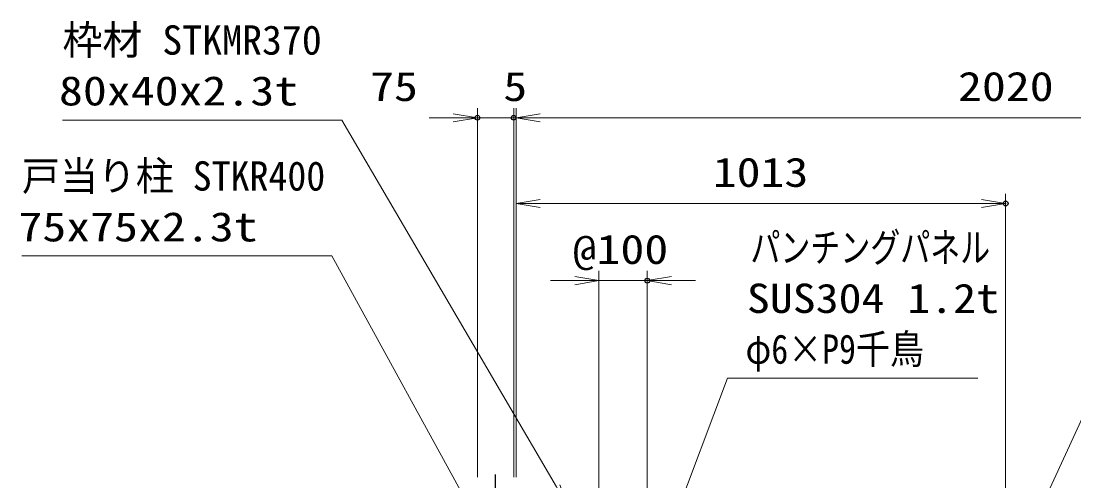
# Model space of a CAD drawing. Units: millimetres at full size. Extents: x -5940 to 5940, y -4200 to 4200.
# Drawn here: x -4005 to -1827, y -305 to 646 of the extents above; entities that cross this region are included whole.
import ezdxf
from ezdxf.enums import TextEntityAlignment as Align

# ---------------------------------------------------------------- set-up
doc = ezdxf.new("R2010")
doc.units = ezdxf.units.MM
doc.header["$LTSCALE"] = 20
doc.header["$PDMODE"] = 32
doc.header["$PDSIZE"] = 10
doc.linetypes.add('USER1', pattern=[18, 12, -1.5, 3, -1.5])
for name, color, linetype, lineweight in [('0-4_寸法線', 4, 'Continuous', 18), ('0-5_0', 7, 'Continuous', 18), ('0-A_中心線', 6, 'USER1', 25)]:
    doc.layers.add(name, color=color, linetype=linetype, lineweight=lineweight)
doc.layers.add('0-6_Defpoints', color=7, linetype='Continuous')
doc.styles.add('ＭＳ ゴシック', font='')
doc.styles.get('ＭＳ ゴシック').set_extended_font_data('MS Gothic')

# ---------------------------------------------------------------- blocks, each defined once
blk = doc.blocks.new('S30')
at = {"layer": '0-4_寸法線'}
for points in [[(-3850101.8, 54479709.3), (-3837281.6, 54479709.3), (-3831176.5, 54468582.7), (-3830695.5, 54467706)], [(-3831322.6, 54468502.5), (-3830695.5, 54467706), (-3831030.4, 54468662.8)]]:
    blk.add_lwpolyline(points, dxfattribs=at)
at = {"layer": '0-4_寸法線', "color": 254, "style": 'ＭＳ ゴシック'}
for s, width, p in [('戸当り柱 STKR400', 0.95, (-3850101.8, 54482048.6)), ('75x75x2.3t', 1.2, (-3850245.8, 54479948.6))]:
    blk.add_text(s, height=1212, dxfattribs=dict(at, width=width)).set_placement(p, align=Align.BOTTOM_LEFT)
blk = doc.blocks.new('_Open')
at = {"layer": '0-5_0'}
blk.add_line((-20, 3.333), (0, 0), dxfattribs=at)
blk.add_lwpolyline([(-20, -3.333), (0, 0), (-20, 0)], dxfattribs=at)
blk = doc.blocks.new('_DOTSMALL')
at = {"layer": '0-5_0'}
blk.add_line((-1.25, 0), (1.25, 0), dxfattribs=at)
blk = doc.blocks.new('S35')
at = {"layer": '0-4_寸法線'}
for points in [[(-3848423.9, 54485330.3), (-3836870.9, 54485330.3), (-3827991.2, 54470158.7), (-3827486.1, 54469295.7)], [(-3828135, 54470074.5), (-3827486.1, 54469295.7), (-3827847.3, 54470242.9)]]:
    blk.add_lwpolyline(points, dxfattribs=at)
at = {"layer": '0-4_寸法線', "color": 254, "style": 'ＭＳ ゴシック'}
blk.add_text('枠材 STKMR370', height=1212, dxfattribs=at).set_placement((-3848423.9, 54487669.7), align=Align.BOTTOM_LEFT)
at = {"layer": '0-4_寸法線', "color": 254, "style": 'ＭＳ ゴシック', "width": 1.2}
blk.add_text('80x40x2.3t', height=1212, dxfattribs=at).set_placement((-3848567.9, 54485569.7), align=Align.BOTTOM_LEFT)
blk = doc.blocks.new('S47')
at = {"layer": '0-4_寸法線'}
for points in [[(-3788953.1, 54479668.3), (-3803173.1, 54479668.3), (-3809098.3, 54466801.9), (-3809516.6, 54465893.6)], [(-3809249.7, 54466871.6), (-3809516.6, 54465893.6), (-3808946.9, 54466732.2)]]:
    blk.add_lwpolyline(points, dxfattribs=at)
at = {"layer": '0-4_寸法線', "color": 254, "style": 'ＭＳ ゴシック'}
for s, width, p in [('中間格子 STKMR290', 0.95, (-3801980.3, 54482165.2)), ('50×30×1.6t', 1.05, (-3802057.1, 54480065.2))]:
    blk.add_text(s, height=1212, dxfattribs=dict(at, width=width)).set_placement(p, align=Align.BOTTOM_LEFT)
blk = doc.blocks.new('S48')
at = {"layer": '0-4_寸法線'}
for points in [[(-3810558.9, 54474651.3), (-3820911.9, 54474651.3), (-3823140, 54468758.1), (-3823493.7, 54467822.7)], [(-3823295.9, 54468817), (-3823493.7, 54467822.7), (-3822984.1, 54468699.1)]]:
    blk.add_lwpolyline(points, dxfattribs=at)
at = {"layer": '0-4_寸法線', "color": 254, "style": 'ＭＳ ゴシック'}
for s, width, p in [('パンチングパネル', 0.75, (-3819966.9, 54479090.6)), ('SUS304 1.2t', 1.15, (-3820110.9, 54476990.6)), ('φ6×P9千鳥', 0.85, (-3820168.5, 54474890.6))]:
    blk.add_text(s, height=1212, dxfattribs=dict(at, width=width)).set_placement(p, align=Align.BOTTOM_LEFT)

msp = doc.modelspace()

# ---------------------------------------------------------------- linework, layer by layer
at = {"layer": '0-4_寸法線'}
for p, q in [((-3061.02, -297.03), (-3061.02, 466.33)), ((-2986.02, -297.03), (-2986.02, 466.33)), ((-2986.02, -297.03), (-2986.02, 466.33)), ((-2981.02, -297.03), (-2981.02, 466.33)), ((-2981.02, -297.03), (-2981.02, 466.33)), ((-3111.02, 446.33), (-3161.02, 446.33)), ((-2986.02, 446.33), (-3061.02, 446.33)), ((-2981.02, 446.33), (-2986.02, 446.33)), ((-2981.02, 446.33), (-961.02, 446.33)), ((-2931.02, 446.33), (-2881.02, 446.33)), ((-2981.02, -297.03), (-2981.02, 288.87)), ((-1968.52, -377.03), (-1968.52, 288.87)), ((-2981.02, 268.87), (-1968.52, 268.87)), ((-2859.77, 109.51), (-2909.77, 109.51)), ((-2809.77, -330.03), (-2809.77, 129.51)), ((-2809.77, 109.51), (-2709.77, 109.51)), ((-2709.77, -330.03), (-2709.77, 129.51)), ((-2659.77, 109.51), (-2609.77, 109.51))]:
    msp.add_line(p, q, dxfattribs=at)
at = {"layer": '0-6_Defpoints'}
for p in [(-3061.02, 446.33), (-2986.02, 446.33), (-1968.52, 268.87), (-2709.77, 109.51)]:
    msp.add_point(p, dxfattribs=at)
at = {"layer": '0-A_中心線'}
msp.add_line((-3023.52, -1942.53), (-3023.52, -291.53), dxfattribs=at)

# ---------------------------------------------------------------- block references
at = {"layer": '0-4_寸法線'}
for name, p, xscale, yscale in [('S35', (188501.9, -2723824.98), 0.05, 0.05), ('_Open', (-3061.02, 446.33), 2.5, 2.5), ('_DOTSMALL', (-2986.02, 446.33), 2.5, 2.5), ('S47', (188501.9, -2723824.98), 0.05, 0.05), ('S30', (188501.9, -2723824.98), 0.05, 0.05), ('_Open', (-1968.52, 268.87), 2.5, 2.5), ('S48', (188501.9, -2723824.98), 0.05, 0.05), ('_Open', (-2809.77, 109.51), 2.5, 2.5)]:
    msp.add_blockref(name, p, dxfattribs=dict(at, xscale=xscale, yscale=yscale))
at = {"layer": '0-4_寸法線', "xscale": 2.5, "yscale": 2.5, "rotation": 180}
for name, p in [('_DOTSMALL', (-2986.02, 446.33)), ('_Open', (-2981.02, 446.33)), ('_Open', (-2981.02, 446.33)), ('_Open', (-2981.02, 268.87)), ('_Open', (-2709.77, 109.51))]:
    msp.add_blockref(name, p, dxfattribs=at)

# ---------------------------------------------------------------- texts
at = {"layer": '0-4_寸法線', "color": 254, "style": 'ＭＳ ゴシック', "width": 1.2}
for s, p in [('75', (-3282.99, 462.68)), ('5', (-3007.52, 462.68)), ('2020', (-2067.02, 462.68)), ('1013', (-2574.37, 285.21)), ('@100', (-2864.17, 125.85))]:
    msp.add_text(s, height=60.56, dxfattribs=at).set_placement(p, align=Align.BOTTOM_LEFT)

doc.saveas('drawing.dxf')
